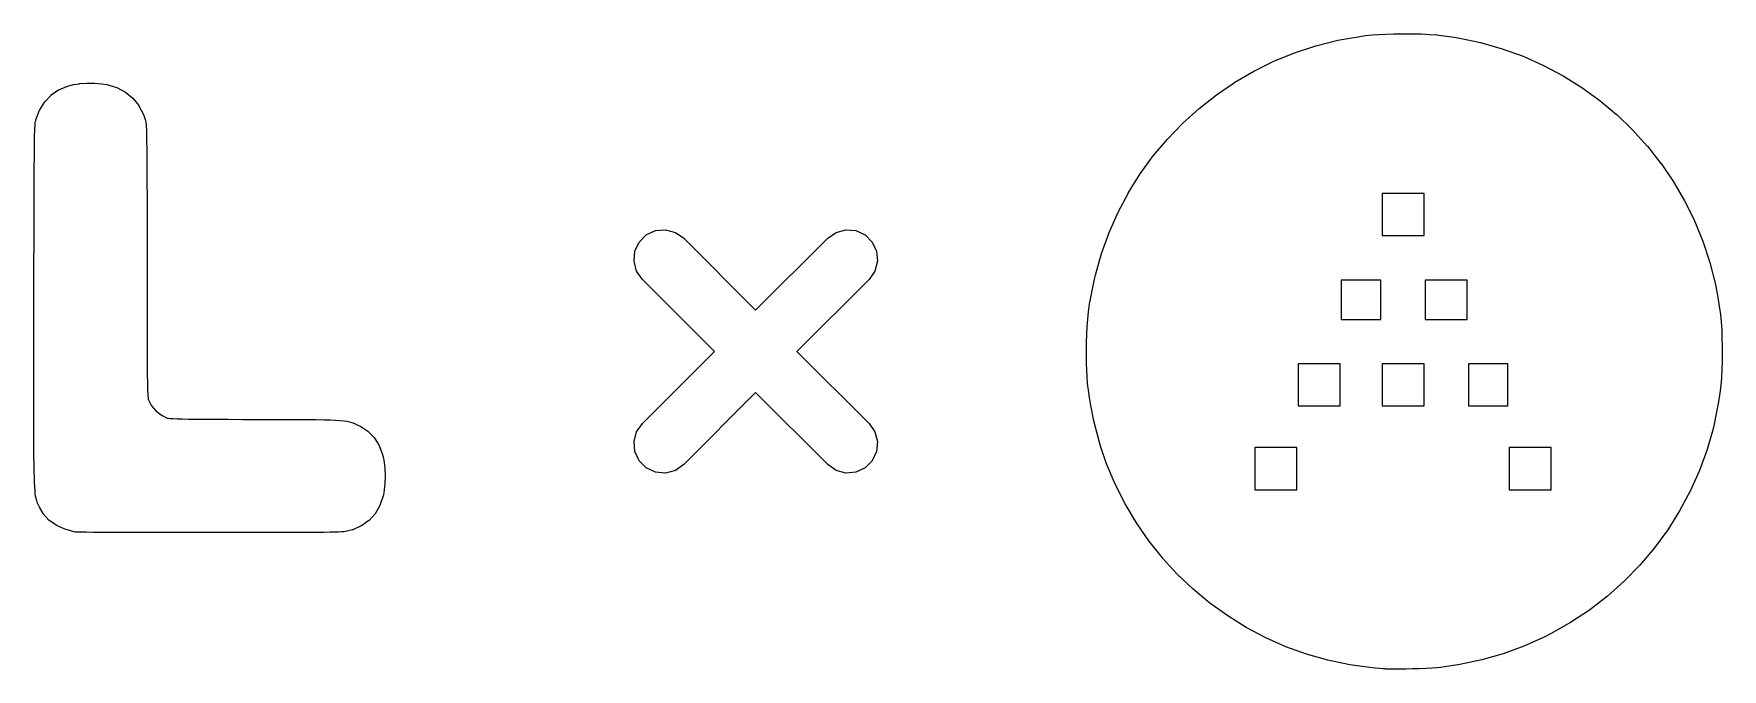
# Model space of a CAD drawing. Extents: x 35 to 250, y -99 to -35.
# Drawn here: x 109.7 to 124.17, y -69.4 to -63.95 of the extents above; entities that cross this region are included whole.
import ezdxf

# ---------------------------------------------------------------- set-up
doc = ezdxf.new("R2010")
doc.units = 0
doc.header["$MEASUREMENT"] = 0
doc.layers.add('BLACK', color=7, linetype='CONTINUOUS')

msp = doc.modelspace()

# ---------------------------------------------------------------- linework, layer by layer
at = {"layer": 'Black'}
for p, q in [((120.503, -64.116), (120.686, -64.056)), ((120.686, -64.056), (120.687, -64.0559)), ((120.686, -64.056), (120.686, -64.056)), ((120.687, -64.0559), (120.875, -64.0088)), ((120.875, -64.0087), (120.978, -63.989)), ((120.875, -64.0088), (120.875, -64.0087)), ((120.875, -64.0088), (120.875, -64.0088)), ((120.978, -63.989), (121.047, -63.9776)), ((120.978, -63.989), (120.978, -63.989)), ((120.978, -63.989), (120.978, -63.989)), ((121.047, -63.9776), (121.048, -63.9776)), ((121.048, -63.9776), (121.109, -63.9688)), ((121.048, -63.9776), (121.048, -63.9776)), ((121.109, -63.9688), (121.167, -63.9622)), ((121.109, -63.9688), (121.109, -63.9688)), ((121.109, -63.9688), (121.109, -63.9688)), ((121.167, -63.9622), (121.224, -63.9576)), ((121.167, -63.9622), (121.167, -63.9622)), ((121.167, -63.9622), (121.167, -63.9622)), ((121.224, -63.9576), (121.224, -63.9576)), ((121.224, -63.9576), (121.225, -63.9576)), ((121.225, -63.9576), (121.285, -63.9546)), ((121.285, -63.9546), (121.353, -63.9529)), ((121.285, -63.9546), (121.285, -63.9546)), ((121.285, -63.9546), (121.285, -63.9546)), ((121.353, -63.9529), (121.432, -63.9524)), ((121.353, -63.9529), (121.353, -63.953)), ((121.353, -63.953), (121.353, -63.9529)), ((121.432, -63.9524), (121.432, -63.9524)), ((121.432, -63.9524), (121.432, -63.9524)), ((121.432, -63.9524), (121.436, -63.9524)), ((121.436, -63.9524), (121.437, -63.9524)), ((121.437, -63.9524), (121.437, -63.9524)), ((121.437, -63.9524), (121.52, -63.9528)), ((121.52, -63.9528), (121.52, -63.9528)), ((121.52, -63.9528), (121.52, -63.9528)), ((121.52, -63.9528), (121.592, -63.9545)), ((121.592, -63.9545), (121.592, -63.9545)), ((121.592, -63.9545), (121.592, -63.9545)), ((121.592, -63.9545), (121.658, -63.9578)), ((121.658, -63.9578), (121.658, -63.9578)), ((121.658, -63.9578), (121.658, -63.9578)), ((121.658, -63.9578), (121.72, -63.9629)), ((121.72, -63.9629), (121.721, -63.9629)), ((121.721, -63.9629), (121.721, -63.9629)), ((121.721, -63.9629), (121.783, -63.9701)), ((121.783, -63.9701), (121.784, -63.9701)), ((121.784, -63.9701), (121.784, -63.9701)), ((121.784, -63.9701), (121.851, -63.9797)), ((121.851, -63.9797), (121.851, -63.9798)), ((121.851, -63.9798), (121.851, -63.9797)), ((121.851, -63.9797), (121.906, -63.9886)), ((121.906, -63.9886), (121.906, -63.9887)), ((121.906, -63.9887), (121.906, -63.9887)), ((121.906, -63.9887), (122.096, -64.0278)), ((122.096, -64.0278), (122.096, -64.0279)), ((122.096, -64.0279), (122.097, -64.0279)), ((122.097, -64.0279), (122.282, -64.0804)), ((120.155, -64.273), (120.325, -64.1887)), ((120.325, -64.1887), (120.326, -64.1886)), ((120.326, -64.1886), (120.503, -64.1161)), ((120.326, -64.1886), (120.326, -64.1886)), ((120.503, -64.1161), (120.503, -64.116)), ((120.503, -64.1161), (120.503, -64.1161)), ((122.282, -64.0804), (122.282, -64.0805)), ((122.282, -64.0805), (122.282, -64.0805)), ((122.282, -64.0805), (122.462, -64.1457)), ((122.462, -64.1457), (122.462, -64.1458)), ((122.462, -64.1458), (122.463, -64.1459)), ((122.463, -64.1459), (122.636, -64.2233)), ((119.991, -64.3688), (120.154, -64.2732)), ((120.154, -64.2732), (120.155, -64.2731)), ((120.155, -64.2731), (120.155, -64.273)), ((122.636, -64.2233), (122.637, -64.2234)), ((122.637, -64.2234), (122.637, -64.2235)), ((122.637, -64.2235), (122.804, -64.3126)), ((122.804, -64.3126), (122.804, -64.3127)), ((122.804, -64.3127), (122.804, -64.3128)), ((122.804, -64.3128), (122.965, -64.413)), ((109.797, -64.5349), (109.851, -64.478)), ((109.851, -64.4773), (109.916, -64.4332)), ((109.851, -64.4777), (109.851, -64.4773)), ((109.851, -64.478), (109.851, -64.4777)), ((109.916, -64.4332), (109.917, -64.433)), ((109.917, -64.4327), (109.993, -64.401)), ((109.917, -64.433), (109.917, -64.4327)), ((109.993, -64.4009), (109.994, -64.4007)), ((109.993, -64.401), (109.993, -64.4009)), ((109.994, -64.4007), (110.042, -64.3881)), ((110.042, -64.3881), (110.043, -64.388)), ((110.042, -64.3881), (110.042, -64.3881)), ((110.043, -64.388), (110.096, -64.3803)), ((110.096, -64.3802), (110.159, -64.3766)), ((110.096, -64.3803), (110.096, -64.3802)), ((110.096, -64.3803), (110.096, -64.3803)), ((110.159, -64.3766), (110.159, -64.3766)), ((110.159, -64.3766), (110.159, -64.3766)), ((110.159, -64.3766), (110.225, -64.3771)), ((110.225, -64.3771), (110.225, -64.3771)), ((110.225, -64.3771), (110.225, -64.3771)), ((110.225, -64.3771), (110.287, -64.3817)), ((110.287, -64.3817), (110.287, -64.3817)), ((110.287, -64.3817), (110.287, -64.3817)), ((110.287, -64.3817), (110.329, -64.3883)), ((110.329, -64.3883), (110.329, -64.3884)), ((110.329, -64.3884), (110.33, -64.3884)), ((110.33, -64.3884), (110.414, -64.414)), ((110.414, -64.414), (110.415, -64.4142)), ((110.415, -64.4142), (110.415, -64.4143)), ((110.415, -64.4143), (110.488, -64.4526)), ((110.488, -64.4526), (110.489, -64.4529)), ((110.489, -64.4529), (110.489, -64.4532)), ((110.489, -64.4532), (110.551, -64.504)), ((110.551, -64.504), (110.552, -64.5044)), ((110.552, -64.5044), (110.552, -64.5048)), ((110.552, -64.5048), (110.603, -64.568)), ((119.686, -64.5924), (119.834, -64.4757)), ((119.834, -64.4755), (119.99, -64.369)), ((119.834, -64.4756), (119.834, -64.4755)), ((119.834, -64.4757), (119.834, -64.4756)), ((119.99, -64.369), (119.991, -64.3689)), ((119.991, -64.3689), (119.991, -64.3688)), ((122.965, -64.413), (122.965, -64.4132)), ((122.965, -64.4132), (122.965, -64.4132)), ((122.965, -64.4132), (123.118, -64.5241)), ((109.721, -64.6892), (109.753, -64.6062)), ((109.753, -64.6062), (109.754, -64.6059)), ((109.754, -64.6054), (109.797, -64.5357)), ((109.754, -64.6059), (109.754, -64.6054)), ((109.797, -64.5353), (109.797, -64.5349)), ((109.797, -64.5357), (109.797, -64.5353)), ((110.603, -64.568), (110.603, -64.5684)), ((110.603, -64.5684), (110.603, -64.5688)), ((110.603, -64.5688), (110.642, -64.644)), ((110.642, -64.644), (110.642, -64.6444)), ((110.642, -64.6444), (110.642, -64.6447)), ((110.642, -64.6447), (110.657, -64.6886)), ((119.546, -64.7192), (119.685, -64.5927)), ((119.685, -64.5926), (119.686, -64.5924)), ((119.685, -64.5927), (119.685, -64.5926)), ((123.118, -64.5241), (123.118, -64.5242)), ((123.118, -64.5242), (123.118, -64.5243)), ((123.118, -64.5243), (123.262, -64.6453)), ((123.262, -64.6453), (123.263, -64.6454)), ((123.263, -64.6454), (123.263, -64.6455)), ((123.263, -64.6455), (123.399, -64.776)), ((109.71, -64.8192), (109.711, -64.788)), ((109.711, -64.7879), (109.712, -64.7625)), ((109.711, -64.788), (109.711, -64.7879)), ((109.711, -64.788), (109.711, -64.788)), ((109.712, -64.7625), (109.714, -64.742)), ((109.712, -64.7625), (109.712, -64.7625)), ((109.712, -64.7625), (109.712, -64.7625)), ((109.714, -64.7419), (109.715, -64.7258)), ((109.714, -64.742), (109.714, -64.7419)), ((109.714, -64.742), (109.714, -64.742)), ((109.715, -64.7256), (109.716, -64.713)), ((109.715, -64.7257), (109.715, -64.7256)), ((109.715, -64.7258), (109.715, -64.7257)), ((109.716, -64.7128), (109.718, -64.7029)), ((109.716, -64.7129), (109.716, -64.7128)), ((109.716, -64.713), (109.716, -64.7129)), ((109.718, -64.7026), (109.72, -64.6948)), ((109.718, -64.7028), (109.718, -64.7026)), ((109.718, -64.7029), (109.718, -64.7028)), ((109.72, -64.6945), (109.721, -64.6897)), ((109.72, -64.6946), (109.72, -64.6945)), ((109.72, -64.6948), (109.72, -64.6946)), ((109.721, -64.6895), (109.721, -64.6892)), ((109.721, -64.6897), (109.721, -64.6895)), ((110.657, -64.6886), (110.657, -64.6888)), ((110.657, -64.6888), (110.658, -64.6889)), ((110.658, -64.6889), (110.66, -64.6968)), ((110.66, -64.6968), (110.66, -64.6969)), ((110.66, -64.6969), (110.66, -64.6971)), ((110.66, -64.6971), (110.662, -64.7062)), ((110.662, -64.7062), (110.662, -64.7064)), ((110.662, -64.7064), (110.662, -64.7065)), ((110.662, -64.7065), (110.663, -64.7179)), ((110.663, -64.7179), (110.663, -64.718)), ((110.663, -64.718), (110.663, -64.7181)), ((110.663, -64.7181), (110.665, -64.7326)), ((110.665, -64.7326), (110.665, -64.7327)), ((110.665, -64.7327), (110.665, -64.7327)), ((110.665, -64.7327), (110.666, -64.7512)), ((110.666, -64.7512), (110.666, -64.7512)), ((110.666, -64.7512), (110.666, -64.7513)), ((110.666, -64.7513), (110.668, -64.7745)), ((110.668, -64.7745), (110.668, -64.7745)), ((110.668, -64.7745), (110.668, -64.7746)), ((110.668, -64.7746), (110.669, -64.8035)), ((119.415, -64.8552), (119.545, -64.7194)), ((119.545, -64.7193), (119.546, -64.7192)), ((119.545, -64.7194), (119.545, -64.7193)), ((123.399, -64.776), (123.399, -64.7762)), ((123.399, -64.7762), (123.399, -64.7763)), ((123.399, -64.7763), (123.525, -64.9158)), ((109.708, -64.9547), (109.709, -64.9018)), ((109.709, -64.9018), (109.71, -64.8569)), ((109.709, -64.9018), (109.709, -64.9018)), ((109.709, -64.9018), (109.709, -64.9018)), ((109.71, -64.8568), (109.71, -64.8192)), ((109.71, -64.8192), (109.71, -64.8192)), ((109.71, -64.8192), (109.71, -64.8192)), ((109.71, -64.8569), (109.71, -64.8568)), ((109.71, -64.8569), (109.71, -64.8569)), ((110.669, -64.8035), (110.669, -64.8035)), ((110.669, -64.8035), (110.669, -64.8036)), ((110.669, -64.8036), (110.67, -64.839)), ((110.67, -64.839), (110.67, -64.8391)), ((110.67, -64.8391), (110.67, -64.8391)), ((110.67, -64.8391), (110.67, -64.882)), ((110.67, -64.882), (110.67, -64.882)), ((110.67, -64.882), (110.67, -64.882)), ((110.67, -64.882), (110.671, -64.9332)), ((110.671, -64.9332), (110.671, -64.9333)), ((110.671, -64.9333), (110.671, -64.9333)), ((110.671, -64.9333), (110.671, -64.9937)), ((119.293, -64.9999), (119.414, -64.8554)), ((119.414, -64.8554), (119.415, -64.8553)), ((119.415, -64.8553), (119.415, -64.8552)), ((123.525, -64.9158), (123.525, -64.9159)), ((123.525, -64.9159), (123.526, -64.9161)), ((123.526, -64.9161), (123.642, -65.064)), ((109.707, -65.0874), (109.708, -65.0163)), ((109.707, -65.1687), (109.707, -65.0874)), ((109.707, -65.0874), (109.707, -65.0874)), ((109.707, -65.0874), (109.707, -65.0874)), ((109.708, -65.0163), (109.708, -64.9547)), ((109.708, -64.9547), (109.708, -64.9547)), ((109.708, -64.9547), (109.708, -64.9547)), ((109.708, -65.0163), (109.708, -65.0163)), ((109.708, -65.0163), (109.708, -65.0163)), ((110.671, -64.9937), (110.671, -64.9937)), ((110.671, -64.9937), (110.671, -64.9937)), ((110.671, -64.9937), (110.672, -65.0641)), ((110.672, -65.0641), (110.672, -65.0641)), ((110.672, -65.0641), (110.672, -65.0641)), ((110.672, -65.0641), (110.672, -65.1455)), ((119.182, -65.1528), (119.293, -65.0002)), ((119.293, -65), (119.293, -64.9999)), ((119.293, -65.0002), (119.293, -65)), ((123.642, -65.064), (123.642, -65.0642)), ((123.642, -65.0642), (123.643, -65.0643)), ((123.643, -65.0643), (123.749, -65.2202)), ((109.706, -65.261), (109.707, -65.1687)), ((109.707, -65.1687), (109.707, -65.1687)), ((109.707, -65.1687), (109.707, -65.1687)), ((110.672, -65.1455), (110.672, -65.1455)), ((110.672, -65.1455), (110.672, -65.1455)), ((110.672, -65.1455), (110.672, -65.2386)), ((119.082, -65.3134), (119.182, -65.1531)), ((119.182, -65.153), (119.182, -65.1528)), ((119.182, -65.1531), (119.182, -65.153)), ((123.749, -65.2202), (123.749, -65.2204)), ((123.749, -65.2204), (123.749, -65.2205)), ((123.749, -65.2205), (123.845, -65.3839)), ((109.705, -65.4814), (109.706, -65.365)), ((109.706, -65.365), (109.706, -65.261)), ((109.706, -65.261), (109.706, -65.261)), ((109.706, -65.261), (109.706, -65.261)), ((109.706, -65.365), (109.706, -65.365)), ((110.672, -65.2386), (110.672, -65.2386)), ((110.672, -65.2386), (110.672, -65.2387)), ((110.672, -65.2387), (110.673, -65.3445)), ((110.673, -65.3445), (110.673, -65.3445)), ((110.673, -65.3445), (110.673, -65.3445)), ((110.673, -65.3445), (110.673, -65.4638)), ((118.992, -65.4811), (119.08, -65.3156)), ((119.08, -65.3156), (119.081, -65.3137)), ((119.08, -65.3156), (119.08, -65.3156)), ((119.081, -65.3137), (119.082, -65.3136)), ((119.082, -65.3136), (119.082, -65.3134)), ((121.253, -65.3229), (121.253, -65.683)), ((121.613, -65.3229), (121.253, -65.3229)), ((121.613, -65.683), (121.613, -65.3229)), ((109.705, -65.6111), (109.705, -65.4814)), ((109.705, -65.4814), (109.705, -65.4814)), ((109.705, -65.4814), (109.705, -65.4814)), ((110.673, -65.4638), (110.673, -65.4638)), ((110.673, -65.4638), (110.673, -65.5975)), ((118.915, -65.6555), (118.992, -65.4815)), ((118.992, -65.4813), (118.992, -65.4811)), ((118.992, -65.4815), (118.992, -65.4813)), ((123.845, -65.3839), (123.845, -65.384)), ((123.845, -65.384), (123.845, -65.3842)), ((123.845, -65.3842), (123.929, -65.5543)), ((109.705, -65.7547), (109.705, -65.6111)), ((109.705, -65.6111), (109.705, -65.6111)), ((110.673, -65.5975), (110.673, -65.5975)), ((110.673, -65.5975), (110.673, -65.7465)), ((114.95, -65.6765), (115.029, -65.6398)), ((115.029, -65.6398), (115.116, -65.6322)), ((115.116, -65.6322), (115.199, -65.6547)), ((115.199, -65.6547), (115.271, -65.7045)), ((116.504, -65.7045), (116.576, -65.6547)), ((116.576, -65.6547), (116.659, -65.6322)), ((116.659, -65.6322), (116.746, -65.6398)), ((116.746, -65.6398), (116.825, -65.6765)), ((118.849, -65.8359), (118.915, -65.6558)), ((118.915, -65.6556), (118.915, -65.6555)), ((118.915, -65.6558), (118.915, -65.6556)), ((123.929, -65.5543), (123.929, -65.5545)), ((123.929, -65.5545), (123.929, -65.5547)), ((123.929, -65.5547), (124.002, -65.7312)), ((109.704, -65.913), (109.705, -65.7547)), ((109.705, -65.7547), (109.705, -65.7547)), ((110.673, -65.7465), (110.673, -65.7465)), ((110.673, -65.7465), (110.673, -65.8961)), ((114.852, -65.8165), (114.889, -65.7379)), ((114.889, -65.7379), (114.95, -65.6765)), ((115.271, -65.7045), (115.887, -66.3214)), ((115.887, -66.3214), (116.504, -65.7045)), ((116.825, -65.6765), (116.886, -65.7379)), ((116.886, -65.7379), (116.923, -65.8165)), ((121.253, -65.683), (121.613, -65.683)), ((124.002, -65.7312), (124.002, -65.7313)), ((124.002, -65.7313), (124.002, -65.7315)), ((124.002, -65.7315), (124.062, -65.9138)), ((109.704, -66.0867), (109.704, -65.913)), ((109.704, -65.913), (109.704, -65.913)), ((110.673, -65.8961), (110.673, -66.0631)), ((114.845, -65.903), (114.852, -65.8165)), ((114.867, -65.9869), (114.845, -65.903)), ((116.93, -65.903), (116.908, -65.9869)), ((116.923, -65.8165), (116.93, -65.903)), ((118.797, -66.0219), (118.849, -65.8362)), ((118.849, -65.8361), (118.849, -65.8359)), ((118.849, -65.8362), (118.849, -65.8361)), ((124.062, -65.9138), (124.062, -65.914)), ((124.062, -65.914), (124.062, -65.9141)), ((124.062, -65.9141), (124.109, -66.1017)), ((109.704, -66.2766), (109.704, -66.0867)), ((110.673, -66.0631), (110.673, -66.2139)), ((114.917, -66.058), (114.867, -65.9869)), ((115.534, -66.675), (114.917, -66.058)), ((116.858, -66.058), (116.241, -66.675)), ((116.908, -65.9869), (116.858, -66.058)), ((118.757, -66.2129), (118.789, -66.0571)), ((118.789, -66.0571), (118.797, -66.0222)), ((118.797, -66.0221), (118.797, -66.0219)), ((118.797, -66.0222), (118.797, -66.0221)), ((120.904, -66.0631), (120.904, -66.4015)), ((121.243, -66.0631), (120.904, -66.0631)), ((121.243, -66.4015), (121.243, -66.0631)), ((121.623, -66.0631), (121.623, -66.4015)), ((121.983, -66.0631), (121.623, -66.0631)), ((121.983, -66.4015), (121.983, -66.0631)), ((110.673, -66.2139), (110.673, -66.3495)), ((118.748, -66.2679), (118.757, -66.2131)), ((118.757, -66.213), (118.757, -66.2129)), ((118.757, -66.2131), (118.757, -66.213)), ((124.109, -66.1017), (124.109, -66.1018)), ((124.109, -66.1018), (124.109, -66.102)), ((124.109, -66.102), (124.13, -66.213)), ((124.13, -66.213), (124.13, -66.213)), ((124.13, -66.213), (124.13, -66.2131)), ((124.13, -66.2131), (124.142, -66.2887)), ((109.704, -66.4517), (109.704, -66.2766)), ((109.704, -66.2766), (109.704, -66.2766)), ((110.673, -66.3495), (110.673, -66.4705)), ((118.732, -66.3981), (118.739, -66.3353)), ((118.739, -66.3351), (118.748, -66.268)), ((118.739, -66.3352), (118.739, -66.3351)), ((118.739, -66.3353), (118.739, -66.3352)), ((118.749, -66.268), (118.748, -66.2679)), ((118.748, -66.268), (118.749, -66.268)), ((124.142, -66.2887), (124.142, -66.2887)), ((124.142, -66.2887), (124.142, -66.2888)), ((124.142, -66.2888), (124.151, -66.3572)), ((124.151, -66.3572), (124.151, -66.3573)), ((124.151, -66.3573), (124.151, -66.3573)), ((124.151, -66.3573), (124.158, -66.4226)), ((109.703, -66.6319), (109.704, -66.4517)), ((109.704, -66.4517), (109.704, -66.4517)), ((110.673, -66.4705), (110.673, -66.5778)), ((118.722, -66.5989), (118.723, -66.5264)), ((118.723, -66.5263), (118.727, -66.4607)), ((118.723, -66.5264), (118.723, -66.5263)), ((118.723, -66.5263), (118.723, -66.5263)), ((118.727, -66.4606), (118.732, -66.3983)), ((118.727, -66.4607), (118.727, -66.4606)), ((118.727, -66.4606), (118.727, -66.4606)), ((118.732, -66.3982), (118.732, -66.3981)), ((118.732, -66.3983), (118.732, -66.3982)), ((120.904, -66.4015), (121.243, -66.4015)), ((121.623, -66.4015), (121.983, -66.4015)), ((124.158, -66.4226), (124.158, -66.4227)), ((124.158, -66.4227), (124.158, -66.4228)), ((124.158, -66.4228), (124.163, -66.4889)), ((124.163, -66.4889), (124.163, -66.4889)), ((124.163, -66.4889), (124.163, -66.489)), ((124.163, -66.489), (124.165, -66.56)), ((109.703, -66.7966), (109.703, -66.6319)), ((109.703, -66.6319), (109.703, -66.6319)), ((110.673, -66.5778), (110.674, -66.6722)), ((110.674, -66.6722), (110.674, -66.7544)), ((114.917, -67.292), (115.534, -66.675)), ((116.241, -66.675), (116.858, -67.292)), ((118.721, -66.6822), (118.722, -66.599)), ((118.722, -66.599), (118.722, -66.5989)), ((118.722, -66.5989), (118.722, -66.5989)), ((124.165, -66.56), (124.165, -66.56)), ((124.165, -66.56), (124.165, -66.5601)), ((124.165, -66.5601), (124.166, -66.6399)), ((124.166, -66.6399), (124.166, -66.64)), ((124.166, -66.64), (124.166, -66.64)), ((124.166, -66.64), (124.167, -66.675)), ((124.167, -66.675), (124.166, -66.7595)), ((124.167, -66.675), (124.167, -66.675)), ((124.167, -66.675), (124.167, -66.675)), ((109.703, -66.9465), (109.703, -66.7966)), ((109.703, -66.7966), (109.703, -66.7966)), ((110.674, -66.7544), (110.675, -66.8254)), ((118.721, -66.6823), (118.721, -66.6822)), ((118.721, -66.6822), (118.721, -66.6822)), ((118.721, -66.691), (118.721, -66.6823)), ((118.722, -66.7676), (118.721, -66.691)), ((118.721, -66.691), (118.721, -66.691)), ((118.721, -66.691), (118.721, -66.691)), ((118.722, -66.7677), (118.722, -66.7676)), ((118.722, -66.7676), (118.722, -66.7676)), ((118.722, -66.7767), (118.722, -66.7677)), ((118.723, -66.8338), (118.722, -66.7767)), ((120.534, -66.7816), (120.534, -67.1417)), ((120.894, -66.7816), (120.534, -66.7816)), ((120.894, -67.1417), (120.894, -66.7816)), ((121.253, -66.7816), (121.253, -67.1417)), ((121.613, -66.7816), (121.253, -66.7816)), ((121.613, -67.1417), (121.613, -66.7816)), ((121.993, -66.7816), (121.993, -67.1417)), ((122.331, -66.7816), (121.993, -66.7816)), ((122.331, -67.1417), (122.331, -66.7816)), ((124.166, -66.7596), (124.164, -66.8336)), ((124.166, -66.7595), (124.166, -66.7596)), ((124.166, -66.7596), (124.166, -66.7596)), ((109.703, -67.0824), (109.703, -66.9465)), ((109.703, -66.9465), (109.703, -66.9465)), ((110.675, -66.8254), (110.675, -66.8254)), ((110.675, -66.8254), (110.675, -66.8858)), ((110.675, -66.8858), (110.675, -66.8858)), ((110.675, -66.8858), (110.676, -66.9365)), ((110.676, -66.9365), (110.676, -66.9365)), ((110.676, -66.9365), (110.677, -66.9783)), ((118.723, -66.8339), (118.723, -66.8338)), ((118.723, -66.834), (118.723, -66.8339)), ((118.726, -66.8934), (118.723, -66.834)), ((118.726, -66.8935), (118.726, -66.8934)), ((118.726, -66.8936), (118.726, -66.8935)), ((118.731, -66.95), (118.726, -66.8936)), ((118.731, -66.9501), (118.731, -66.95)), ((118.731, -66.95), (118.731, -66.95)), ((118.737, -67.0072), (118.731, -66.9501)), ((124.154, -66.9667), (124.146, -67.0334)), ((124.16, -66.9015), (124.154, -66.9666)), ((124.154, -66.9666), (124.154, -66.9666)), ((124.154, -66.9666), (124.154, -66.9667)), ((124.164, -66.8337), (124.16, -66.9013)), ((124.16, -66.9013), (124.16, -66.9014)), ((124.16, -66.9014), (124.16, -66.9015)), ((124.164, -66.8336), (124.164, -66.8337)), ((124.164, -66.8337), (124.164, -66.8337)), ((109.703, -67.205), (109.703, -67.0824)), ((109.703, -67.0824), (109.703, -67.0824)), ((109.703, -67.0824), (109.703, -67.0824)), ((110.677, -66.9783), (110.678, -67.0121)), ((110.678, -67.0121), (110.679, -67.0384)), ((110.679, -67.0384), (110.681, -67.0582)), ((110.681, -67.0582), (110.682, -67.0722)), ((110.682, -67.0722), (110.684, -67.0812)), ((110.684, -67.0812), (110.684, -67.0838)), ((110.684, -67.0838), (110.712, -67.1403)), ((115.887, -67.0286), (115.271, -67.6455)), ((116.504, -67.6455), (115.887, -67.0286)), ((118.737, -67.0073), (118.737, -67.0072)), ((118.746, -67.0687), (118.737, -67.0073)), ((118.737, -67.0073), (118.737, -67.0073)), ((118.746, -67.0688), (118.746, -67.0687)), ((118.758, -67.1383), (118.746, -67.0688)), ((118.746, -67.0688), (118.746, -67.0688)), ((124.135, -67.1059), (124.13, -67.1369)), ((124.146, -67.0335), (124.135, -67.1058)), ((124.135, -67.1058), (124.135, -67.1058)), ((124.135, -67.1058), (124.135, -67.1059)), ((124.146, -67.0334), (124.146, -67.0335)), ((124.146, -67.0335), (124.146, -67.0335)), ((109.703, -67.3151), (109.703, -67.205)), ((109.703, -67.205), (109.703, -67.205)), ((109.703, -67.205), (109.703, -67.205)), ((110.712, -67.1403), (110.752, -67.1885)), ((110.752, -67.1885), (110.802, -67.2258)), ((110.802, -67.2258), (110.847, -67.2459)), ((110.847, -67.2459), (110.856, -67.2477)), ((110.856, -67.2477), (110.872, -67.2495)), ((110.872, -67.2495), (110.897, -67.251)), ((110.897, -67.251), (110.93, -67.2524)), ((110.93, -67.2524), (110.974, -67.2536)), ((110.974, -67.2536), (111.028, -67.2546)), ((111.028, -67.2546), (111.028, -67.2546)), ((111.028, -67.2546), (111.093, -67.2554)), ((111.093, -67.2554), (111.093, -67.2554)), ((111.093, -67.2554), (111.172, -67.2561)), ((111.172, -67.2561), (111.263, -67.2567)), ((111.263, -67.2567), (111.369, -67.2572)), ((111.369, -67.2572), (111.49, -67.2575)), ((111.49, -67.2575), (111.607, -67.2578)), ((118.758, -67.1384), (118.758, -67.1383)), ((118.783, -67.2703), (118.758, -67.1384)), ((118.758, -67.1384), (118.758, -67.1384)), ((120.534, -67.1417), (120.894, -67.1417)), ((121.253, -67.1417), (121.613, -67.1417)), ((121.993, -67.1417), (122.331, -67.1417)), ((124.13, -67.1371), (124.091, -67.3278)), ((124.13, -67.1369), (124.13, -67.137)), ((124.13, -67.137), (124.13, -67.1371)), ((109.703, -67.4135), (109.703, -67.3151)), ((109.703, -67.3151), (109.703, -67.3151)), ((109.703, -67.3151), (109.703, -67.3151)), ((111.607, -67.2578), (111.739, -67.258)), ((111.739, -67.258), (111.739, -67.258)), ((111.739, -67.258), (111.856, -67.2582)), ((111.856, -67.2582), (111.856, -67.2582)), ((111.856, -67.2582), (111.856, -67.2582)), ((111.856, -67.2582), (111.958, -67.2585)), ((111.958, -67.2585), (111.958, -67.2585)), ((111.958, -67.2585), (111.958, -67.2585)), ((111.958, -67.2585), (112.046, -67.259)), ((112.046, -67.259), (112.046, -67.259)), ((112.046, -67.259), (112.046, -67.259)), ((112.046, -67.259), (112.122, -67.2597)), ((112.122, -67.2597), (112.122, -67.2597)), ((112.122, -67.2597), (112.122, -67.2597)), ((112.122, -67.2597), (112.187, -67.2607)), ((112.187, -67.2607), (112.187, -67.2607)), ((112.187, -67.2607), (112.187, -67.2607)), ((112.187, -67.2607), (112.242, -67.2621)), ((112.242, -67.2621), (112.242, -67.2621)), ((112.242, -67.2621), (112.242, -67.2621)), ((112.242, -67.2621), (112.289, -67.264)), ((112.289, -67.264), (112.289, -67.264)), ((112.289, -67.264), (112.289, -67.264)), ((112.289, -67.264), (112.327, -67.2664)), ((112.327, -67.2664), (112.327, -67.2665)), ((112.327, -67.2665), (112.327, -67.2665)), ((112.327, -67.2665), (112.359, -67.2695)), ((112.359, -67.2695), (112.359, -67.2696)), ((112.359, -67.2696), (112.359, -67.2696)), ((112.359, -67.2696), (112.386, -67.2733)), ((112.386, -67.2733), (112.386, -67.2734)), ((112.386, -67.2734), (112.386, -67.2734)), ((112.386, -67.2734), (112.408, -67.278)), ((112.408, -67.278), (112.409, -67.278)), ((112.409, -67.278), (112.409, -67.2781)), ((112.409, -67.2781), (112.428, -67.2835)), ((112.428, -67.2835), (112.428, -67.2836)), ((112.428, -67.2836), (112.428, -67.2836)), ((112.428, -67.2836), (112.445, -67.29)), ((112.445, -67.29), (112.446, -67.2901)), ((112.446, -67.2901), (112.446, -67.2901)), ((112.446, -67.2901), (112.462, -67.2976)), ((112.462, -67.2976), (112.462, -67.2976)), ((112.462, -67.2976), (112.462, -67.2977)), ((112.462, -67.2977), (112.479, -67.3062)), ((112.479, -67.3062), (112.479, -67.3062)), ((112.479, -67.3062), (112.479, -67.3062)), ((112.479, -67.3062), (112.498, -67.316)), ((112.498, -67.316), (112.498, -67.316)), ((112.498, -67.316), (112.505, -67.3197)), ((112.505, -67.3197), (112.505, -67.3198)), ((112.505, -67.3198), (112.505, -67.3199)), ((112.505, -67.3199), (112.566, -67.3599)), ((112.566, -67.3599), (112.567, -67.3603)), ((112.567, -67.3603), (112.567, -67.3606)), ((112.567, -67.3606), (112.617, -67.4111)), ((114.845, -67.447), (114.867, -67.3631)), ((114.867, -67.3631), (114.917, -67.292)), ((116.858, -67.292), (116.908, -67.3631)), ((116.908, -67.3631), (116.93, -67.447)), ((118.783, -67.2704), (118.783, -67.2703)), ((118.783, -67.2706), (118.783, -67.2704)), ((118.832, -67.4569), (118.783, -67.2706)), ((124.091, -67.3281), (124.038, -67.5144)), ((124.091, -67.3278), (124.091, -67.328)), ((124.091, -67.328), (124.091, -67.3281)), ((109.704, -67.5008), (109.703, -67.4135)), ((109.703, -67.4135), (109.703, -67.4135)), ((109.703, -67.4135), (109.703, -67.4135)), ((109.704, -67.5778), (109.704, -67.5008)), ((109.704, -67.5008), (109.704, -67.5008)), ((109.704, -67.5008), (109.704, -67.5008)), ((112.617, -67.4111), (112.617, -67.4115)), ((112.617, -67.4115), (112.618, -67.4119)), ((112.618, -67.4119), (112.657, -67.4743)), ((112.657, -67.4743), (112.657, -67.4747)), ((112.657, -67.4747), (112.658, -67.4751)), ((112.658, -67.4751), (112.688, -67.5506)), ((114.852, -67.5335), (114.845, -67.447)), ((114.889, -67.6121), (114.852, -67.5335)), ((116.923, -67.5335), (116.886, -67.6121)), ((116.93, -67.447), (116.923, -67.5335)), ((118.832, -67.457), (118.832, -67.4569)), ((118.832, -67.4572), (118.832, -67.457)), ((118.845, -67.4967), (118.832, -67.4572)), ((118.893, -67.6381), (118.845, -67.4967)), ((120.164, -67.5001), (120.164, -67.8602)), ((120.524, -67.5001), (120.164, -67.5001)), ((120.524, -67.8602), (120.524, -67.5001)), ((122.341, -67.5001), (122.341, -67.8602)), ((122.701, -67.5001), (122.341, -67.5001)), ((122.701, -67.8602), (122.701, -67.5001)), ((124.038, -67.5148), (123.972, -67.6961)), ((124.038, -67.5144), (124.038, -67.5146)), ((124.038, -67.5146), (124.038, -67.5148)), ((109.705, -67.6453), (109.704, -67.5778)), ((109.704, -67.5778), (109.705, -67.5778)), ((109.705, -67.5778), (109.704, -67.5778)), ((109.705, -67.6454), (109.705, -67.6453)), ((109.707, -67.7041), (109.705, -67.6454)), ((109.705, -67.6454), (109.705, -67.6454)), ((112.688, -67.5506), (112.688, -67.5509)), ((112.688, -67.5509), (112.688, -67.5511)), ((112.688, -67.5511), (112.697, -67.5795)), ((112.697, -67.5795), (112.697, -67.5798)), ((112.697, -67.5798), (112.697, -67.58)), ((112.697, -67.58), (112.705, -67.6245)), ((112.705, -67.6245), (112.705, -67.6247)), ((112.705, -67.6247), (112.705, -67.6249)), ((112.705, -67.6249), (112.71, -67.6806)), ((112.71, -67.6806), (112.71, -67.6807)), ((112.71, -67.6807), (112.711, -67.6809)), ((112.711, -67.6809), (112.712, -67.7423)), ((114.95, -67.6735), (114.889, -67.6121)), ((115.029, -67.7102), (114.95, -67.6735)), ((115.271, -67.6455), (115.199, -67.6953)), ((116.576, -67.6953), (116.504, -67.6455)), ((116.825, -67.6735), (116.746, -67.7102)), ((116.886, -67.6121), (116.825, -67.6735)), ((118.893, -67.6382), (118.893, -67.6381)), ((118.893, -67.6384), (118.893, -67.6382)), ((118.967, -67.8134), (118.893, -67.6384)), ((109.708, -67.7548), (109.707, -67.7041)), ((109.707, -67.7041), (109.707, -67.7041)), ((109.707, -67.7041), (109.707, -67.7041)), ((109.708, -67.7549), (109.708, -67.7548)), ((109.708, -67.7548), (109.708, -67.7548)), ((109.71, -67.7983), (109.708, -67.7549)), ((109.711, -67.8352), (109.71, -67.7983)), ((109.71, -67.7983), (109.71, -67.7983)), ((109.71, -67.7983), (109.71, -67.7983)), ((109.711, -67.8353), (109.711, -67.8352)), ((109.711, -67.8352), (109.711, -67.8352)), ((109.714, -67.8664), (109.711, -67.8353)), ((112.711, -67.8047), (112.706, -67.8614)), ((112.712, -67.7426), (112.711, -67.8044)), ((112.711, -67.8044), (112.711, -67.8045)), ((112.711, -67.8045), (112.711, -67.8047)), ((112.712, -67.7423), (112.712, -67.7424)), ((112.712, -67.7424), (112.712, -67.7426)), ((115.116, -67.7178), (115.029, -67.7102)), ((115.199, -67.6953), (115.116, -67.7178)), ((116.659, -67.7178), (116.576, -67.6953)), ((116.746, -67.7102), (116.659, -67.7178)), ((118.967, -67.8136), (118.967, -67.8134)), ((118.967, -67.8137), (118.967, -67.8136)), ((119.052, -67.9823), (118.967, -67.8137)), ((123.972, -67.6964), (123.893, -67.872)), ((123.972, -67.6961), (123.972, -67.6962)), ((123.972, -67.6962), (123.972, -67.6964)), ((109.714, -67.8665), (109.714, -67.8664)), ((109.714, -67.8664), (109.714, -67.8664)), ((109.716, -67.8925), (109.714, -67.8665)), ((109.716, -67.8926), (109.716, -67.8925)), ((109.716, -67.8927), (109.716, -67.8926)), ((109.719, -67.9144), (109.716, -67.8927)), ((109.719, -67.9146), (109.719, -67.9144)), ((109.719, -67.9147), (109.719, -67.9146)), ((109.723, -67.9329), (109.719, -67.9147)), ((109.723, -67.933), (109.723, -67.9329)), ((109.723, -67.9331), (109.723, -67.933)), ((109.726, -67.9485), (109.723, -67.9331)), ((109.726, -67.9487), (109.726, -67.9485)), ((109.726, -67.9489), (109.726, -67.9487)), ((109.731, -67.9622), (109.726, -67.9489)), ((109.731, -67.9623), (109.731, -67.9622)), ((109.731, -67.9625), (109.731, -67.9623)), ((109.735, -67.9746), (109.731, -67.9625)), ((109.735, -67.9747), (109.735, -67.9746)), ((109.735, -67.9748), (109.735, -67.9747)), ((109.74, -67.9863), (109.735, -67.9748)), ((112.697, -67.9128), (112.668, -67.9952)), ((112.698, -67.9085), (112.697, -67.9124)), ((112.697, -67.9124), (112.697, -67.9126)), ((112.697, -67.9126), (112.697, -67.9128)), ((112.699, -67.9081), (112.698, -67.9083)), ((112.698, -67.9083), (112.698, -67.9085)), ((112.706, -67.8618), (112.699, -67.9081)), ((112.706, -67.8614), (112.706, -67.8616)), ((112.706, -67.8616), (112.706, -67.8618)), ((120.164, -67.8602), (120.524, -67.8602)), ((122.341, -67.8602), (122.701, -67.8602)), ((123.893, -67.8724), (123.802, -68.0417)), ((123.893, -67.872), (123.893, -67.8722)), ((123.893, -67.8722), (123.893, -67.8724)), ((109.74, -67.9864), (109.74, -67.9863)), ((109.746, -67.9981), (109.74, -67.9864)), ((109.74, -67.9864), (109.74, -67.9864)), ((109.752, -68.0108), (109.746, -67.9981)), ((109.746, -67.9981), (109.746, -67.9981)), ((109.746, -67.9981), (109.746, -67.9981)), ((109.752, -68.011), (109.752, -68.0108)), ((109.752, -68.0112), (109.752, -68.011)), ((109.783, -68.0651), (109.752, -68.0112)), ((109.784, -68.0655), (109.783, -68.0651)), ((109.784, -68.0659), (109.784, -68.0655)), ((109.832, -68.1201), (109.784, -68.0659)), ((109.833, -68.1204), (109.832, -68.1201)), ((109.833, -68.1208), (109.833, -68.1204)), ((109.894, -68.1647), (109.833, -68.1208)), ((112.575, -68.1248), (112.574, -68.1252)), ((112.574, -68.1252), (112.574, -68.1256)), ((112.627, -68.0671), (112.575, -68.1248)), ((112.668, -67.9961), (112.627, -68.0663)), ((112.627, -68.0663), (112.627, -68.0667)), ((112.627, -68.0667), (112.627, -68.0671)), ((112.668, -67.9952), (112.668, -67.9957)), ((112.668, -67.9957), (112.668, -67.9961)), ((119.052, -67.9825), (119.052, -67.9823)), ((119.052, -67.9827), (119.052, -67.9825)), ((119.148, -68.1444), (119.052, -67.9827)), ((123.802, -68.042), (123.7, -68.2044)), ((123.802, -68.0417), (123.802, -68.0419)), ((123.802, -68.0419), (123.802, -68.042)), ((109.894, -68.1649), (109.894, -68.1647)), ((109.895, -68.1652), (109.894, -68.1649)), ((109.969, -68.1991), (109.895, -68.1652)), ((109.969, -68.1992), (109.969, -68.1991)), ((109.969, -68.1994), (109.969, -68.1992)), ((110.057, -68.2237), (109.969, -68.1994)), ((110.057, -68.2238), (110.057, -68.2237)), ((110.058, -68.2239), (110.057, -68.2238)), ((110.06, -68.2241), (110.058, -68.2239)), ((110.06, -68.2241), (110.06, -68.224)), ((110.06, -68.224), (110.06, -68.2241)), ((110.077, -68.2245), (110.06, -68.2241)), ((110.109, -68.2249), (110.077, -68.2245)), ((110.077, -68.2245), (110.077, -68.2245)), ((110.077, -68.2245), (110.077, -68.2245)), ((110.155, -68.2254), (110.109, -68.2249)), ((110.109, -68.2249), (110.109, -68.2249)), ((110.109, -68.2249), (110.109, -68.2249)), ((110.216, -68.2258), (110.155, -68.2254)), ((110.155, -68.2254), (110.155, -68.2254)), ((110.155, -68.2254), (110.155, -68.2254)), ((110.288, -68.2262), (110.216, -68.2258)), ((110.216, -68.2258), (110.216, -68.2258)), ((110.216, -68.2258), (110.216, -68.2258)), ((110.372, -68.2265), (110.288, -68.2262)), ((110.288, -68.2262), (110.288, -68.2262)), ((110.288, -68.2262), (110.288, -68.2262)), ((110.467, -68.2269), (110.372, -68.2265)), ((110.372, -68.2265), (110.372, -68.2265)), ((110.372, -68.2265), (110.372, -68.2265)), ((110.572, -68.2272), (110.467, -68.2269)), ((110.467, -68.2269), (110.467, -68.2269)), ((110.467, -68.2269), (110.467, -68.2269)), ((110.684, -68.2275), (110.572, -68.2272)), ((110.572, -68.2272), (110.572, -68.2272)), ((110.572, -68.2272), (110.572, -68.2272)), ((110.805, -68.2278), (110.684, -68.2275)), ((110.684, -68.2275), (110.684, -68.2275)), ((110.684, -68.2275), (110.684, -68.2275)), ((110.932, -68.228), (110.805, -68.2278)), ((110.805, -68.2278), (110.805, -68.2278)), ((110.805, -68.2278), (110.805, -68.2278)), ((111.064, -68.2281), (110.932, -68.228)), ((110.932, -68.228), (110.932, -68.228)), ((110.932, -68.228), (110.932, -68.228)), ((111.201, -68.2283), (111.064, -68.2281)), ((111.064, -68.2281), (111.064, -68.2281)), ((111.064, -68.2281), (111.064, -68.2281)), ((111.201, -68.2283), (111.201, -68.2283)), ((111.201, -68.2283), (111.201, -68.2283)), ((111.243, -68.2283), (111.201, -68.2283)), ((111.404, -68.2284), (111.243, -68.2283)), ((111.243, -68.2283), (111.243, -68.2283)), ((111.549, -68.2284), (111.404, -68.2284)), ((111.404, -68.2284), (111.404, -68.2284)), ((111.404, -68.2284), (111.404, -68.2284)), ((111.68, -68.2283), (111.549, -68.2284)), ((111.549, -68.2284), (111.549, -68.2284)), ((111.549, -68.2284), (111.549, -68.2284)), ((111.796, -68.2282), (111.68, -68.2283)), ((111.68, -68.2283), (111.68, -68.2283)), ((111.68, -68.2283), (111.68, -68.2283)), ((111.899, -68.228), (111.796, -68.2282)), ((111.796, -68.2282), (111.796, -68.2282)), ((111.796, -68.2282), (111.796, -68.2282)), ((111.989, -68.2276), (111.899, -68.228)), ((111.899, -68.228), (111.899, -68.228)), ((111.899, -68.228), (111.899, -68.228)), ((112.067, -68.2272), (111.989, -68.2276)), ((111.989, -68.2276), (111.989, -68.2276)), ((111.989, -68.2276), (111.989, -68.2276)), ((112.135, -68.2266), (112.067, -68.2272)), ((112.067, -68.2272), (112.067, -68.2272)), ((112.067, -68.2272), (112.067, -68.2272)), ((112.192, -68.226), (112.135, -68.2266)), ((112.135, -68.2266), (112.135, -68.2266)), ((112.135, -68.2266), (112.135, -68.2266)), ((112.241, -68.2252), (112.192, -68.226)), ((112.192, -68.226), (112.192, -68.226)), ((112.192, -68.226), (112.192, -68.226)), ((112.281, -68.2242), (112.241, -68.2252)), ((112.241, -68.2252), (112.241, -68.2252)), ((112.241, -68.2252), (112.241, -68.2252)), ((112.313, -68.2231), (112.281, -68.2242)), ((112.281, -68.2242), (112.281, -68.2242)), ((112.281, -68.2242), (112.281, -68.2242)), ((112.339, -68.2219), (112.313, -68.2231)), ((112.313, -68.2231), (112.313, -68.2231)), ((112.313, -68.2231), (112.313, -68.2231)), ((112.359, -68.2205), (112.339, -68.2219)), ((112.339, -68.2219), (112.339, -68.2219)), ((112.339, -68.2219), (112.339, -68.2219)), ((112.374, -68.2189), (112.359, -68.2204)), ((112.359, -68.2204), (112.359, -68.2204)), ((112.359, -68.2204), (112.359, -68.2205)), ((112.385, -68.2171), (112.374, -68.2188)), ((112.374, -68.2188), (112.374, -68.2188)), ((112.374, -68.2188), (112.374, -68.2189)), ((112.434, -68.2039), (112.385, -68.217)), ((112.385, -68.217), (112.385, -68.217)), ((112.385, -68.217), (112.385, -68.2171)), ((112.435, -68.2037), (112.434, -68.2039)), ((112.509, -68.1712), (112.435, -68.2036)), ((112.435, -68.2036), (112.435, -68.2037)), ((112.51, -68.1709), (112.509, -68.1712)), ((112.574, -68.1256), (112.51, -68.1707)), ((112.51, -68.1707), (112.51, -68.1709)), ((119.148, -68.1445), (119.148, -68.1444)), ((119.149, -68.1446), (119.148, -68.1445)), ((119.255, -68.2989), (119.149, -68.1446)), ((123.7, -68.2047), (123.586, -68.3596)), ((123.7, -68.2044), (123.7, -68.2046)), ((123.7, -68.2046), (123.7, -68.2047)), ((119.256, -68.299), (119.255, -68.2989)), ((119.256, -68.2992), (119.256, -68.299)), ((119.373, -68.4455), (119.256, -68.2992)), ((123.586, -68.3599), (123.462, -68.5065)), ((123.586, -68.3596), (123.586, -68.3597)), ((123.586, -68.3597), (123.586, -68.3599)), ((119.373, -68.4456), (119.373, -68.4455)), ((119.373, -68.4458), (119.373, -68.4456)), ((119.499, -68.5837), (119.373, -68.4458)), ((123.462, -68.5068), (123.328, -68.6446)), ((123.462, -68.5065), (123.462, -68.5067)), ((123.462, -68.5067), (123.462, -68.5068)), ((119.499, -68.5838), (119.499, -68.5837)), ((119.499, -68.5839), (119.499, -68.5838)), ((119.635, -68.7128), (119.499, -68.5839)), ((123.327, -68.6449), (123.183, -68.7732)), ((123.328, -68.6447), (123.327, -68.6449)), ((123.328, -68.6446), (123.328, -68.6447)), ((119.635, -68.7129), (119.635, -68.7128)), ((119.635, -68.7131), (119.635, -68.7129)), ((119.779, -68.8325), (119.635, -68.7131)), ((119.779, -68.8326), (119.779, -68.8325)), ((119.779, -68.8327), (119.779, -68.8326)), ((119.931, -68.9422), (119.779, -68.8327)), ((123.183, -68.7735), (123.03, -68.8917)), ((123.183, -68.7732), (123.183, -68.7733)), ((123.183, -68.7733), (123.183, -68.7735)), ((119.931, -68.9423), (119.931, -68.9422)), ((119.931, -68.9424), (119.931, -68.9423)), ((120.09, -69.0413), (119.931, -68.9424)), ((123.03, -68.8919), (122.868, -68.9994)), ((123.03, -68.8917), (123.03, -68.8918)), ((123.03, -68.8918), (123.03, -68.8919)), ((120.09, -69.0414), (120.09, -69.0413)), ((120.09, -69.0415), (120.09, -69.0414)), ((120.256, -69.1294), (120.09, -69.0415)), ((120.256, -69.1295), (120.256, -69.1294)), ((120.256, -69.1296), (120.256, -69.1295)), ((120.428, -69.206), (120.256, -69.1296)), ((122.643, -69.1231), (122.468, -69.2011)), ((122.697, -69.0958), (122.643, -69.123)), ((122.643, -69.123), (122.643, -69.123)), ((122.643, -69.123), (122.643, -69.1231)), ((122.867, -68.9996), (122.697, -69.0957)), ((122.697, -69.0957), (122.697, -69.0957)), ((122.697, -69.0957), (122.697, -69.0958)), ((122.868, -68.9994), (122.867, -68.9995)), ((122.867, -68.9995), (122.867, -68.9996)), ((120.428, -69.2061), (120.428, -69.206)), ((120.428, -69.206), (120.428, -69.206)), ((120.606, -69.2705), (120.428, -69.2061)), ((120.606, -69.2706), (120.606, -69.2705)), ((120.606, -69.2705), (120.606, -69.2705)), ((120.788, -69.3224), (120.606, -69.2706)), ((122.291, -69.2662), (122.109, -69.3184)), ((122.468, -69.2012), (122.291, -69.2661)), ((122.291, -69.2661), (122.291, -69.2661)), ((122.291, -69.2661), (122.291, -69.2662)), ((122.468, -69.2011), (122.468, -69.2011)), ((122.468, -69.2011), (122.468, -69.2012)), ((120.789, -69.3224), (120.788, -69.3224)), ((120.789, -69.3225), (120.789, -69.3224)), ((120.976, -69.3612), (120.789, -69.3225)), ((121.167, -69.3864), (120.976, -69.3612)), ((120.976, -69.3612), (120.976, -69.3612)), ((120.976, -69.3612), (120.976, -69.3612)), ((121.168, -69.3864), (121.167, -69.3864)), ((121.167, -69.3864), (121.167, -69.3864)), ((121.197, -69.3891), (121.168, -69.3864)), ((121.232, -69.3925), (121.197, -69.3891)), ((121.197, -69.3891), (121.197, -69.3891)), ((121.261, -69.3953), (121.232, -69.3925)), ((121.232, -69.3925), (121.232, -69.3925)), ((121.28, -69.3971), (121.261, -69.3953)), ((121.261, -69.3953), (121.261, -69.3953)), ((121.285, -69.3976), (121.28, -69.3971)), ((121.28, -69.3971), (121.28, -69.3971)), ((121.28, -69.3971), (121.28, -69.3971)), ((121.285, -69.3976), (121.285, -69.3975)), ((121.285, -69.3975), (121.285, -69.3976)), ((121.314, -69.3988), (121.285, -69.3976)), ((121.354, -69.3993), (121.314, -69.3988)), ((121.314, -69.3988), (121.314, -69.3988)), ((121.314, -69.3988), (121.314, -69.3988)), ((121.355, -69.3993), (121.354, -69.3993)), ((121.403, -69.399), (121.355, -69.3993)), ((121.355, -69.3993), (121.355, -69.3993)), ((121.457, -69.3981), (121.403, -69.399)), ((121.403, -69.399), (121.403, -69.399)), ((121.403, -69.399), (121.403, -69.399)), ((121.515, -69.3966), (121.457, -69.3981)), ((121.457, -69.3981), (121.457, -69.3981)), ((121.457, -69.3981), (121.457, -69.3981)), ((121.572, -69.3947), (121.515, -69.3966)), ((121.515, -69.3966), (121.515, -69.3966)), ((121.515, -69.3966), (121.515, -69.3966)), ((121.628, -69.3923), (121.572, -69.3947)), ((121.572, -69.3947), (121.572, -69.3947)), ((121.572, -69.3947), (121.572, -69.3947)), ((121.678, -69.3897), (121.628, -69.3923)), ((121.628, -69.3923), (121.628, -69.3923)), ((121.628, -69.3923), (121.628, -69.3923)), ((121.72, -69.3867), (121.678, -69.3897)), ((121.678, -69.3897), (121.678, -69.3897)), ((121.678, -69.3897), (121.678, -69.3897)), ((121.721, -69.3867), (121.72, -69.3867)), ((121.753, -69.3836), (121.721, -69.3867)), ((121.721, -69.3867), (121.721, -69.3867)), ((121.92, -69.3586), (121.753, -69.3836)), ((121.753, -69.3836), (121.753, -69.3836)), ((121.753, -69.3836), (121.753, -69.3836)), ((122.108, -69.3185), (121.92, -69.3586)), ((121.92, -69.3586), (121.92, -69.3586)), ((121.92, -69.3586), (121.92, -69.3586)), ((122.109, -69.3185), (122.108, -69.3185)), ((122.109, -69.3184), (122.109, -69.3185))]:
    msp.add_line(p, q, dxfattribs=at)

doc.saveas('drawing.dxf')
